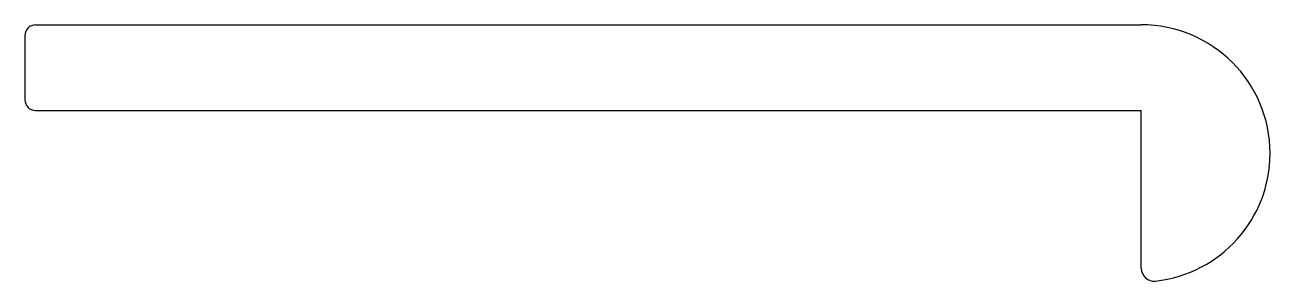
# Model space of a CAD drawing. Extents: x 425.9 to 454.9, y 486.9 to 492.9.
import ezdxf

# ---------------------------------------------------------------- set-up
doc = ezdxf.new("R2010")
doc.units = 0
doc.layers.get('0').update_dxf_attribs({"linetype": 'CONTINUOUS'})

msp = doc.modelspace()

# ---------------------------------------------------------------- linework, layer by layer
for p, q in [((426.188, 492.867), (451.938, 492.867)), ((425.938, 492.617), (425.938, 491.117)), ((426.188, 490.867), (451.938, 490.867)), ((451.938, 487.183), (451.938, 490.867))]:
    msp.add_line(p, q)
for centre, radius, start, end in [((426.188, 492.617), 0.25, 90, 180), ((451.938, 489.867), 3, 0, 90), ((426.188, 491.117), 0.25, 180, 270), ((451.938, 489.867), 3, 276.3794, 0), ((452.238, 487.183), 0.3, 180, 276.3794)]:
    msp.add_arc(centre, radius, start, end)

doc.saveas('drawing.dxf')
